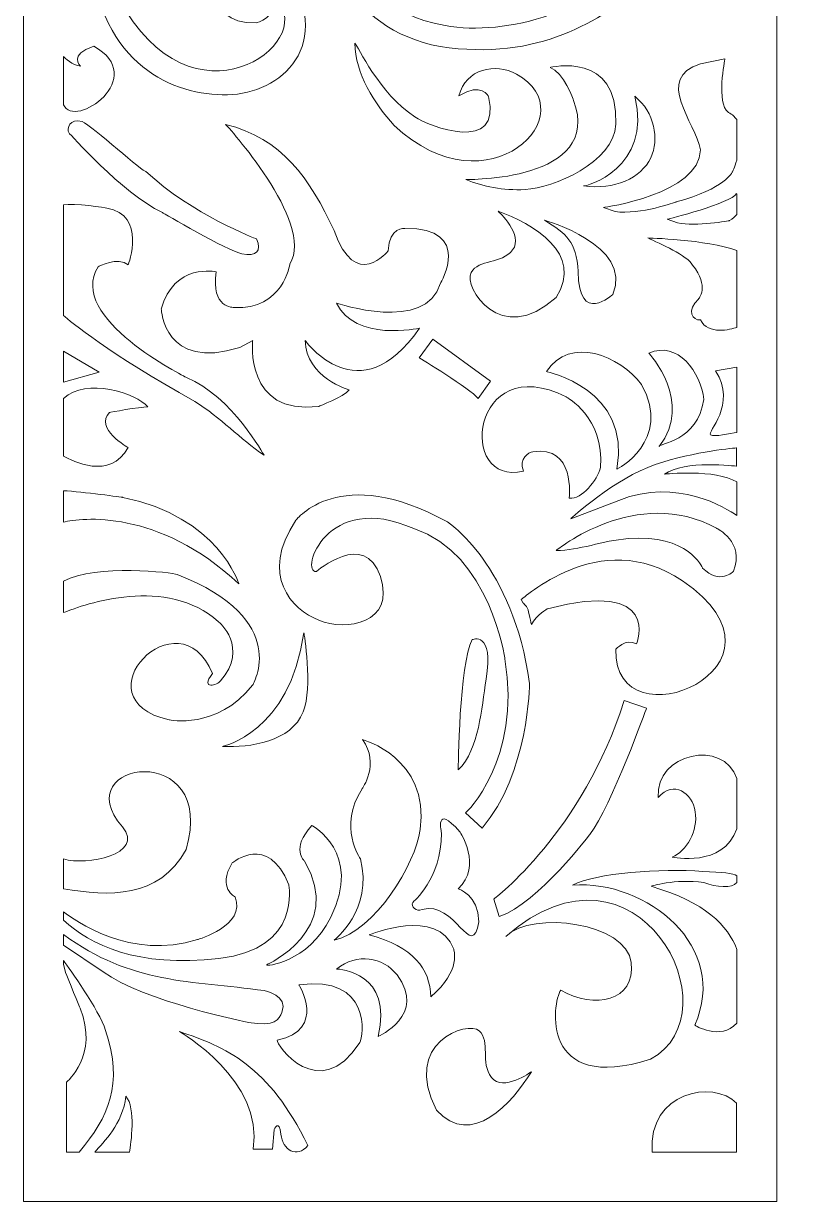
# Model space of a CAD drawing. Header units: centimetres. Extents: x -27.5 to -16.2, y -4.3 to 9.5.
# Drawn here: x -21.74 to -16.25, y -4.3 to 3.93 of the extents above; entities that cross this region are included whole.
import ezdxf

# ---------------------------------------------------------------- set-up
doc = ezdxf.new("R2010")
doc.units = ezdxf.units.CM
doc.header["$MEASUREMENT"] = 0
doc.layers.add('layer 1', color=7, linetype='Continuous')

msp = doc.modelspace()

# ---------------------------------------------------------------- linework, layer by layer
at = {"layer": 'layer 1', "color": 7, "lineweight": 9}
for points, knots in [([(-21.7425, -4.30494), (-21.7425, -4.30494), (-21.7425, 9.5), (-21.7425, 9.5), (-21.7425, 9.5), (-21.7425, 9.5), (-16.47743, 9.5), (-16.47743, 9.5), (-16.47743, 9.5), (-16.47743, 9.5), (-16.47743, -4.30494), (-16.47743, -4.30494), (-16.47743, -4.30494), (-16.47743, -4.30494), (-21.7425, -4.30494), (-21.7425, -4.30494)], [0, 0, 0, 0, 0.2, 0.2, 0.2, 0.2, 0.4, 0.4, 0.4, 0.4, 0.6, 0.6, 0.6, 0.6, 1, 1, 1, 1]), ([(-20.71579, 5.97974), (-20.71579, 5.97974), (-21.36162, 5.19769), (-21.28089, 4.41564), (-21.28089, 4.41564), (-21.20016, 3.63359), (-20.69272, 3.42623), (-20.31791, 3.43216), (-20.31791, 3.43216), (-19.9431, 3.43808), (-19.55675, 3.77578), (-19.91427, 4.3327), (-19.91427, 4.3327), (-19.91427, 4.3327), (-20.15069, 4.51636), (-20.35251, 4.35047), (-20.35251, 4.35047), (-20.35251, 4.35047), (-20.53127, 3.9239), (-20.11609, 3.93575), (-20.11609, 3.93575), (-20.11609, 3.93575), (-19.96616, 3.96537), (-20.00076, 4.11941), (-20.00076, 4.11941), (-19.64504, 3.84153), (-20.49226, 3.16058), (-21.02717, 4.01869), (-21.02717, 4.01869), (-21.02717, 4.01869), (-21.35585, 4.36824), (-21.04447, 5.19769), (-21.04447, 5.19769), (-21.04447, 5.19769), (-20.71579, 5.97974), (-20.71579, 5.97974)], [0, 0, 0, 0, 0.1, 0.1, 0.1, 0.1, 0.2, 0.2, 0.2, 0.2, 0.3, 0.3, 0.3, 0.3, 0.4, 0.4, 0.4, 0.4, 0.5, 0.5, 0.5, 0.5, 0.6, 0.6, 0.6, 0.6, 0.7, 0.7, 0.7, 0.7, 0.8, 0.8, 0.8, 0.8, 1, 1, 1, 1]), ([(-16.75683, 5.14342), (-16.77524, 5.10063), (-17.05363, 4.46164), (-17.36261, 4.22522), (-17.36261, 4.22522), (-17.68237, 3.98055), (-18.08781, 3.67952), (-18.76749, 3.76083), (-18.76749, 3.76083), (-19.44718, 3.84213), (-19.73991, 4.4783), (-19.51604, 4.81551), (-19.51604, 4.81551), (-19.51604, 4.81551), (-19.40025, 4.97822), (-19.30476, 4.96009), (-19.30476, 4.96009), (-19.30476, 4.96009), (-19.5523, 4.66273), (-19.46035, 4.45239), (-19.46035, 4.45239), (-19.36841, 4.24204), (-19.22496, 3.99223), (-18.79556, 3.91565), (-18.79556, 3.91565), (-18.3701, 3.83978), (-17.73056, 4.01355), (-17.41376, 4.45003), (-17.41376, 4.45003), (-17.09697, 4.8865), (-17.17367, 5.17833), (-17.17367, 5.17833), (-17.17367, 5.17833), (-17.17367, 5.17833), (-17.37375, 5.16658), (-17.33945, 5.41327), (-17.33945, 5.41327), (-17.33945, 5.41327), (-17.18903, 5.68792), (-16.98342, 5.37594), (-16.98342, 5.37594), (-16.98342, 5.37594), (-16.91018, 5.25752), (-16.93272, 5.11307), (-16.93272, 5.11307), (-16.93272, 5.11307), (-16.66231, 5.3384), (-16.91582, 5.56372), (-16.91582, 5.56372), (-16.91582, 5.56372), (-17.03975, 5.67928), (-17.09608, 5.67061), (-17.09608, 5.67061), (-17.09608, 5.67061), (-17.06511, 5.90457), (-16.92991, 5.90747), (-16.92991, 5.90747), (-16.84691, 5.87676), (-16.83748, 5.93703), (-16.75683, 5.94444), (-16.75683, 5.94444), (-16.75683, 5.94444), (-16.75683, 5.14342), (-16.75683, 5.14342)], [0, 0, 0, 0, 0.0588235, 0.0588235, 0.0588235, 0.0588235, 0.1176471, 0.1176471, 0.1176471, 0.1176471, 0.1764706, 0.1764706, 0.1764706, 0.1764706, 0.2352941, 0.2352941, 0.2352941, 0.2352941, 0.2941176, 0.2941176, 0.2941176, 0.2941176, 0.3529412, 0.3529412, 0.3529412, 0.3529412, 0.4117647, 0.4117647, 0.4117647, 0.4117647, 0.4705882, 0.4705882, 0.4705882, 0.4705882, 0.5294118, 0.5294118, 0.5294118, 0.5294118, 0.5882353, 0.5882353, 0.5882353, 0.5882353, 0.6470588, 0.6470588, 0.6470588, 0.6470588, 0.7058824, 0.7058824, 0.7058824, 0.7058824, 0.7647059, 0.7647059, 0.7647059, 0.7647059, 0.8235294, 0.8235294, 0.8235294, 0.8235294, 0.8823529, 0.8823529, 0.8823529, 0.8823529, 1, 1, 1, 1]), ([(-19.42738, 3.79211), (-19.40728, 3.77766), (-19.25423, 3.43388), (-19.00695, 3.27917), (-19.00695, 3.27917), (-18.91295, 3.20801), (-18.39248, 3.01753), (-18.49305, 3.42013), (-18.49305, 3.42013), (-18.49305, 3.42013), (-18.54035, 3.52598), (-18.69946, 3.42454), (-18.69946, 3.42454), (-18.65213, 3.61507), (-18.44355, 3.65708), (-18.29686, 3.57682), (-18.29686, 3.57682), (-17.80099, 3.30545), (-18.48777, 2.59695), (-19.15292, 3.21772), (-19.15292, 3.21772), (-19.28803, 3.36936), (-19.42456, 3.58099), (-19.42738, 3.79211)], [0, 0, 0, 0, 0.1428571, 0.1428571, 0.1428571, 0.1428571, 0.2857143, 0.2857143, 0.2857143, 0.2857143, 0.4285714, 0.4285714, 0.4285714, 0.4285714, 0.5714286, 0.5714286, 0.5714286, 0.5714286, 0.7142857, 0.7142857, 0.7142857, 0.7142857, 1, 1, 1, 1]), ([(-21.4631, 3.69919), (-21.45257, 3.68819), (-21.40411, 3.64069), (-21.34434, 3.63192), (-21.34434, 3.63192), (-21.34434, 3.63192), (-21.43138, 3.71638), (-21.25246, 3.77104), (-21.25246, 3.77104), (-21.05743, 3.66624), (-21.08899, 3.51734), (-21.1825, 3.41875), (-21.1825, 3.41875), (-21.27436, 3.32191), (-21.42548, 3.27354), (-21.4631, 3.36302), (-21.4631, 3.36302), (-21.4631, 3.36302), (-21.4631, 3.69919), (-21.4631, 3.69919)], [0, 0, 0, 0, 0.1666667, 0.1666667, 0.1666667, 0.1666667, 0.3333333, 0.3333333, 0.3333333, 0.3333333, 0.5, 0.5, 0.5, 0.5, 0.6666667, 0.6666667, 0.6666667, 0.6666667, 1, 1, 1, 1]), ([(-18.23626, 2.77001), (-18.39446, 2.7613), (-18.52723, 2.79033), (-18.65154, 2.83967), (-18.65154, 2.83967), (-18.65154, 2.83967), (-17.68962, 2.82226), (-17.89726, 3.39261), (-17.89726, 3.39261), (-17.89726, 3.39261), (-17.96929, 3.59289), (-18.06252, 3.62336), (-18.06252, 3.62336), (-18.06252, 3.62336), (-17.57802, 3.74148), (-17.60329, 3.22605), (-17.60329, 3.22605), (-17.61645, 2.95644), (-18.03962, 2.78198), (-18.23626, 2.77001)], [0, 0, 0, 0, 0.1666667, 0.1666667, 0.1666667, 0.1666667, 0.3333333, 0.3333333, 0.3333333, 0.3333333, 0.5, 0.5, 0.5, 0.5, 0.6666667, 0.6666667, 0.6666667, 0.6666667, 1, 1, 1, 1]), ([(-17.60715, 2.61548), (-17.60715, 2.61548), (-17.68763, 2.6446), (-17.68763, 2.6446), (-17.68763, 2.6446), (-17.68763, 2.6446), (-17.01542, 2.73685), (-17.01068, 3.04756), (-17.01068, 3.04756), (-17.04495, 3.23732), (-17.33739, 3.54787), (-17.01068, 3.64957), (-17.01068, 3.64957), (-17.01068, 3.64957), (-16.84027, 3.68357), (-16.84027, 3.68357), (-16.84027, 3.68357), (-16.84027, 3.68357), (-16.90182, 3.36799), (-16.81661, 3.30974), (-16.81661, 3.30974), (-16.81661, 3.30974), (-16.78416, 3.29447), (-16.75683, 3.26025), (-16.75683, 3.26025), (-16.75683, 3.26025), (-16.75683, 2.97573), (-16.75683, 2.97573), (-16.75683, 2.97573), (-16.77327, 2.92435), (-16.78819, 2.89221), (-16.78819, 2.89221), (-16.78819, 2.89221), (-16.78819, 2.89221), (-16.83554, 2.7757), (-17.1811, 2.68345), (-17.1811, 2.68345), (-17.1811, 2.68345), (-17.432, 2.5912), (-17.60715, 2.61548)], [0, 0, 0, 0, 0.0909091, 0.0909091, 0.0909091, 0.0909091, 0.1818182, 0.1818182, 0.1818182, 0.1818182, 0.2727273, 0.2727273, 0.2727273, 0.2727273, 0.3636364, 0.3636364, 0.3636364, 0.3636364, 0.4545455, 0.4545455, 0.4545455, 0.4545455, 0.5454545, 0.5454545, 0.5454545, 0.5454545, 0.6363636, 0.6363636, 0.6363636, 0.6363636, 0.7272727, 0.7272727, 0.7272727, 0.7272727, 0.8181818, 0.8181818, 0.8181818, 0.8181818, 1, 1, 1, 1]), ([(-17.82964, 2.79511), (-17.81754, 2.78688), (-17.3439, 2.91772), (-17.46987, 3.42138), (-17.46987, 3.42138), (-17.33214, 3.31206), (-17.29719, 3.1188), (-17.35768, 2.99247), (-17.35768, 2.99247), (-17.42706, 2.84754), (-17.61088, 2.76658), (-17.82964, 2.79511)], [0, 0, 0, 0, 0.25, 0.25, 0.25, 0.25, 0.5, 0.5, 0.5, 0.5, 1, 1, 1, 1]), ([(-21.33289, 3.24438), (-21.42155, 3.27253), (-21.44292, 3.19488), (-21.42477, 3.16488), (-21.42477, 3.16488), (-21.42477, 3.16488), (-21.05725, 2.74753), (-20.77194, 2.60841), (-20.77194, 2.60841), (-20.77194, 2.60841), (-20.31738, 2.34011), (-20.21583, 2.32024), (-20.21583, 2.32024), (-20.11428, 2.30036), (-20.07559, 2.34011), (-20.11428, 2.42458), (-20.11428, 2.42458), (-20.11428, 2.42458), (-20.564, 2.5935), (-20.888, 2.89658), (-20.888, 2.89658), (-20.89568, 2.88085), (-21.26078, 3.21371), (-21.33289, 3.24438)], [0, 0, 0, 0, 0.1428571, 0.1428571, 0.1428571, 0.1428571, 0.2857143, 0.2857143, 0.2857143, 0.2857143, 0.4285714, 0.4285714, 0.4285714, 0.4285714, 0.5714286, 0.5714286, 0.5714286, 0.5714286, 0.7142857, 0.7142857, 0.7142857, 0.7142857, 1, 1, 1, 1]), ([(-20.33029, 3.22522), (-20.33029, 3.22522), (-19.70334, 2.54585), (-19.88078, 2.24861), (-19.88078, 2.24861), (-19.88078, 2.24861), (-19.92811, 1.92711), (-20.27115, 1.94531), (-20.27115, 1.94531), (-20.27115, 1.94531), (-20.43674, 1.93923), (-20.39535, 2.19401), (-20.39535, 2.19401), (-20.39535, 2.19401), (-20.69108, 2.26072), (-20.7798, 1.93317), (-20.7798, 1.93317), (-20.7798, 1.93317), (-20.76204, 1.49642), (-20.22974, 1.66627), (-20.22974, 1.66627), (-20.22974, 1.66627), (-20.14103, 1.71481), (-20.14103, 1.71481), (-20.14103, 1.71481), (-20.14103, 1.71481), (-20.20017, 1.18708), (-19.67969, 1.2538), (-19.67969, 1.2538), (-19.67969, 1.2538), (-19.50226, 1.32053), (-19.46677, 1.36905), (-19.46677, 1.36905), (-19.46677, 1.36905), (-19.76841, 1.45399), (-19.77433, 1.71481), (-19.77433, 1.71481), (-19.77433, 1.71481), (-19.39578, 1.18706), (-18.97585, 1.79972), (-18.97585, 1.79972), (-18.97585, 1.79972), (-19.42537, 1.70266), (-19.55549, 1.97564), (-19.55549, 1.97564), (-19.55549, 1.97564), (-18.92852, 1.76336), (-18.82798, 2.11516), (-18.82798, 2.11516), (-18.82798, 2.11516), (-18.59731, 2.50337), (-19.0764, 2.49731), (-19.0764, 2.49731), (-19.0764, 2.49731), (-19.18779, 2.51141), (-19.19371, 2.34156), (-19.19371, 2.34156), (-19.19371, 2.34156), (-19.4234, 2.05201), (-19.57126, 2.48269), (-19.57126, 2.48269), (-19.73857, 2.84357), (-19.93974, 3.13077), (-20.33029, 3.22522)], [0, 0, 0, 0, 0.0588235, 0.0588235, 0.0588235, 0.0588235, 0.1176471, 0.1176471, 0.1176471, 0.1176471, 0.1764706, 0.1764706, 0.1764706, 0.1764706, 0.2352941, 0.2352941, 0.2352941, 0.2352941, 0.2941176, 0.2941176, 0.2941176, 0.2941176, 0.3529412, 0.3529412, 0.3529412, 0.3529412, 0.4117647, 0.4117647, 0.4117647, 0.4117647, 0.4705882, 0.4705882, 0.4705882, 0.4705882, 0.5294118, 0.5294118, 0.5294118, 0.5294118, 0.5882353, 0.5882353, 0.5882353, 0.5882353, 0.6470588, 0.6470588, 0.6470588, 0.6470588, 0.7058824, 0.7058824, 0.7058824, 0.7058824, 0.7647059, 0.7647059, 0.7647059, 0.7647059, 0.8235294, 0.8235294, 0.8235294, 0.8235294, 0.8823529, 0.8823529, 0.8823529, 0.8823529, 1, 1, 1, 1]), ([(-17.17163, 2.53779), (-17.17163, 2.53779), (-17.24264, 2.56207), (-17.24264, 2.56207), (-17.24264, 2.56207), (-17.24264, 2.56207), (-16.79293, 2.67373), (-16.75979, 2.74171), (-16.75979, 2.74171), (-16.75979, 2.74171), (-16.75865, 2.74041), (-16.75683, 2.738), (-16.75683, 2.738), (-16.75683, 2.738), (-16.75683, 2.59568), (-16.75683, 2.59568), (-16.75683, 2.59568), (-16.7685, 2.58118), (-16.78479, 2.56658), (-16.80714, 2.55235), (-16.80714, 2.55235), (-16.80714, 2.55235), (-17.03908, 2.50866), (-17.17163, 2.53779)], [0, 0, 0, 0, 0.1428571, 0.1428571, 0.1428571, 0.1428571, 0.2857143, 0.2857143, 0.2857143, 0.2857143, 0.4285714, 0.4285714, 0.4285714, 0.4285714, 0.5714286, 0.5714286, 0.5714286, 0.5714286, 0.7142857, 0.7142857, 0.7142857, 0.7142857, 1, 1, 1, 1]), ([(-20.06122, 0.91167), (-20.06122, 0.91167), (-20.28383, 1.32203), (-20.60465, 1.45657), (-20.60465, 1.45657), (-20.60465, 1.45657), (-21.44926, 1.87365), (-21.2201, 2.23019), (-21.2201, 2.23019), (-21.2201, 2.23019), (-21.08261, 2.30418), (-21.01059, 2.24364), (-21.01059, 2.24364), (-21.01059, 2.24364), (-20.87964, 2.59345), (-21.16117, 2.64054), (-21.16117, 2.64054), (-21.16117, 2.64054), (-21.39528, 2.67852), (-21.4631, 2.66237), (-21.4631, 2.66237), (-21.4631, 2.66237), (-21.4631, 1.88863), (-21.4631, 1.88863), (-21.4631, 1.88863), (-21.42101, 1.85215), (-21.14544, 1.62113), (-20.54572, 1.28839), (-20.54572, 1.28839), (-20.36464, 1.1753), (-20.22957, 1.02699), (-20.06122, 0.91167)], [0, 0, 0, 0, 0.1111111, 0.1111111, 0.1111111, 0.1111111, 0.2222222, 0.2222222, 0.2222222, 0.2222222, 0.3333333, 0.3333333, 0.3333333, 0.3333333, 0.4444444, 0.4444444, 0.4444444, 0.4444444, 0.5555556, 0.5555556, 0.5555556, 0.5555556, 0.6666667, 0.6666667, 0.6666667, 0.6666667, 0.7777778, 0.7777778, 0.7777778, 0.7777778, 1, 1, 1, 1]), ([(-18.42505, 2.61758), (-18.42505, 2.61758), (-18.24296, 2.45157), (-18.32388, 2.34779), (-18.32388, 2.34779), (-18.40482, 2.24402), (-18.55996, 2.28553), (-18.61391, 2.18868), (-18.61391, 2.18868), (-18.66787, 2.09184), (-18.41156, 1.66294), (-18.02034, 2.01574), (-18.02034, 2.01574), (-17.81905, 2.32155), (-18.1878, 2.53393), (-18.42505, 2.61758)], [0, 0, 0, 0, 0.2, 0.2, 0.2, 0.2, 0.4, 0.4, 0.4, 0.4, 0.6, 0.6, 0.6, 0.6, 1, 1, 1, 1]), ([(-18.10129, 2.55533), (-18.10129, 2.55533), (-17.48073, 2.3824), (-17.62239, 2.0365), (-17.62239, 2.0365), (-17.62239, 2.0365), (-17.86522, 1.81512), (-17.86522, 2.1956), (-17.86522, 2.1956), (-17.88144, 2.41196), (-17.9453, 2.45532), (-18.10129, 2.55533)], [0, 0, 0, 0, 0.25, 0.25, 0.25, 0.25, 0.5, 0.5, 0.5, 0.5, 1, 1, 1, 1]), ([(-17.37992, 2.43099), (-17.37992, 2.43099), (-16.97306, 2.42161), (-16.75683, 2.34295), (-16.75683, 2.34295), (-16.75683, 2.34295), (-16.75683, 1.80569), (-16.75683, 1.80569), (-16.75683, 1.80569), (-16.80034, 1.79166), (-16.95786, 1.74975), (-17.01068, 1.85812), (-17.01068, 1.85812), (-17.06694, 1.85231), (-17.11139, 1.92368), (-17.02488, 2.00376), (-17.02488, 2.00376), (-17.02488, 2.00376), (-16.94443, 2.09114), (-17.0675, 2.24165), (-17.0675, 2.24165), (-17.09685, 2.30659), (-17.29762, 2.39326), (-17.37992, 2.43099)], [0, 0, 0, 0, 0.1428571, 0.1428571, 0.1428571, 0.1428571, 0.2857143, 0.2857143, 0.2857143, 0.2857143, 0.4285714, 0.4285714, 0.4285714, 0.4285714, 0.5714286, 0.5714286, 0.5714286, 0.5714286, 0.7142857, 0.7142857, 0.7142857, 0.7142857, 1, 1, 1, 1]), ([(-18.08803, 1.49652), (-18.08803, 1.49652), (-17.49042, 1.37628), (-17.59633, 0.81381), (-17.59633, 0.81381), (-17.59633, 0.81381), (-17.20674, 1.00777), (-17.42234, 1.40731), (-17.42234, 1.40731), (-17.57416, 1.60723), (-17.92263, 1.75094), (-18.08803, 1.49652)], [0, 0, 0, 0, 0.25, 0.25, 0.25, 0.25, 0.5, 0.5, 0.5, 0.5, 1, 1, 1, 1]), ([(-18.97613, 1.59279), (-18.97613, 1.59279), (-18.61998, 1.37612), (-18.56374, 1.30871), (-18.56374, 1.30871), (-18.56374, 1.30871), (-18.47939, 1.42908), (-18.47939, 1.42908), (-18.47939, 1.42908), (-18.47939, 1.42908), (-18.88241, 1.72279), (-18.88241, 1.72279), (-18.88241, 1.72279), (-18.88241, 1.72279), (-18.97613, 1.59279), (-18.97613, 1.59279)], [0, 0, 0, 0, 0.2, 0.2, 0.2, 0.2, 0.4, 0.4, 0.4, 0.4, 0.6, 0.6, 0.6, 0.6, 1, 1, 1, 1]), ([(-17.92818, 0.61309), (-17.92818, 0.61309), (-17.88484, 0.98602), (-18.1828, 0.93592), (-18.1828, 0.93592), (-18.21123, 0.93242), (-18.28249, 0.89279), (-18.24846, 0.80029), (-18.24846, 0.80029), (-18.71515, 0.68869), (-18.61647, 1.65471), (-17.95062, 1.3202), (-17.95062, 1.3202), (-17.95062, 1.3202), (-17.67953, 1.17846), (-17.70979, 0.82546), (-17.70979, 0.82546), (-17.73183, 0.74179), (-17.83772, 0.59807), (-17.92818, 0.61309)], [0, 0, 0, 0, 0.1666667, 0.1666667, 0.1666667, 0.1666667, 0.3333333, 0.3333333, 0.3333333, 0.3333333, 0.5, 0.5, 0.5, 0.5, 0.6666667, 0.6666667, 0.6666667, 0.6666667, 1, 1, 1, 1]), ([(-17.37145, 1.62491), (-17.37145, 1.62491), (-17.05505, 1.28419), (-17.30035, 0.97381), (-17.30035, 0.97381), (-17.31098, 0.99197), (-17.02833, 1.00779), (-16.98778, 1.30277), (-16.98778, 1.30277), (-17.00726, 1.48885), (-17.17136, 1.71832), (-17.37145, 1.62491)], [0, 0, 0, 0, 0.25, 0.25, 0.25, 0.25, 0.5, 0.5, 0.5, 0.5, 1, 1, 1, 1]), ([(-21.4631, 1.42346), (-21.4631, 1.42346), (-21.21309, 1.49228), (-21.21309, 1.49228), (-21.21309, 1.49228), (-21.21309, 1.49228), (-21.4631, 1.64059), (-21.4631, 1.64059), (-21.4631, 1.64059), (-21.4631, 1.64059), (-21.4631, 1.42346), (-21.4631, 1.42346)], [0, 0, 0, 0, 0.25, 0.25, 0.25, 0.25, 0.5, 0.5, 0.5, 0.5, 1, 1, 1, 1]), ([(-16.94008, 1.05409), (-16.96998, 1.07164), (-16.75216, 1.26471), (-16.90591, 1.50166), (-16.90591, 1.50166), (-16.90591, 1.50166), (-16.75683, 1.52792), (-16.75683, 1.52792), (-16.75683, 1.52792), (-16.75683, 1.52792), (-16.75683, 1.07218), (-16.75683, 1.07218), (-16.75683, 1.07218), (-16.80113, 1.0627), (-16.91606, 1.03999), (-16.94008, 1.05409)], [0, 0, 0, 0, 0.2, 0.2, 0.2, 0.2, 0.4, 0.4, 0.4, 0.4, 0.6, 0.6, 0.6, 0.6, 1, 1, 1, 1]), ([(-21.4631, 0.90585), (-21.40297, 0.87122), (-21.13783, 0.73615), (-21.01059, 0.9651), (-21.01059, 0.9651), (-21.01059, 0.9651), (-21.25284, 1.10117), (-21.14153, 1.21133), (-21.14153, 1.21133), (-21.14153, 1.21133), (-20.93202, 1.2502), (-20.87309, 1.2502), (-20.87309, 1.2502), (-20.95451, 1.34428), (-21.30568, 1.4609), (-21.4631, 1.30846), (-21.4631, 1.30846), (-21.4631, 1.30846), (-21.4631, 0.90585), (-21.4631, 0.90585)], [0, 0, 0, 0, 0.1666667, 0.1666667, 0.1666667, 0.1666667, 0.3333333, 0.3333333, 0.3333333, 0.3333333, 0.5, 0.5, 0.5, 0.5, 0.6666667, 0.6666667, 0.6666667, 0.6666667, 1, 1, 1, 1]), ([(-17.58147, 0.59639), (-17.58147, 0.59639), (-17.91735, 0.46837), (-17.91735, 0.46837), (-17.91735, 0.46837), (-17.91735, 0.46837), (-17.60856, 0.75224), (-17.32686, 0.84687), (-17.32686, 0.84687), (-17.04515, 0.94149), (-16.75803, 0.96375), (-16.75803, 0.96375), (-16.75803, 0.96375), (-16.75803, 0.96375), (-16.75803, 0.83526), (-16.75803, 0.83526), (-16.75803, 0.83526), (-16.75803, 0.83526), (-17.12641, 0.88026), (-17.26185, 0.78007), (-17.26185, 0.78007), (-17.26185, 0.78007), (-16.9043, 0.81732), (-16.75683, 0.72521), (-16.75683, 0.72521), (-16.75683, 0.72521), (-16.75683, 0.49055), (-16.75683, 0.49055), (-16.75683, 0.49055), (-16.83136, 0.54304), (-17.17468, 0.75866), (-17.58147, 0.59639)], [0, 0, 0, 0, 0.1111111, 0.1111111, 0.1111111, 0.1111111, 0.2222222, 0.2222222, 0.2222222, 0.2222222, 0.3333333, 0.3333333, 0.3333333, 0.3333333, 0.4444444, 0.4444444, 0.4444444, 0.4444444, 0.5555556, 0.5555556, 0.5555556, 0.5555556, 0.6666667, 0.6666667, 0.6666667, 0.6666667, 0.7777778, 0.7777778, 0.7777778, 0.7777778, 1, 1, 1, 1]), ([(-19.69564, 0.09896), (-19.69564, 0.09896), (-19.35744, 0.3929), (-19.24853, 0.06369), (-19.24853, 0.06369), (-19.13961, -0.26553), (-19.48929, -0.31843), (-19.67844, -0.242), (-19.67844, -0.242), (-19.8676, -0.16558), (-20.09691, 0.06958), (-19.83895, 0.45758), (-19.83895, 0.45758), (-19.83895, 0.45758), (-19.53515, 0.86322), (-18.7785, 0.44582), (-18.7785, 0.44582), (-18.7785, 0.44582), (-18.31991, 0.146), (-18.20527, -0.68292), (-18.20527, -0.68292), (-18.20527, -0.68292), (-18.211, -1.31783), (-18.53774, -1.69408), (-18.53774, -1.69408), (-18.53774, -1.69408), (-18.65238, -1.58828), (-18.65238, -1.58828), (-18.65238, -1.58828), (-18.65238, -1.58828), (-18.26257, -1.22378), (-18.37723, -0.51244), (-18.37723, -0.51244), (-18.37723, -0.51244), (-18.48044, 0.22244), (-19.01352, 0.3988), (-19.01352, 0.3988), (-19.62439, 0.67254), (-19.81335, 0.09051), (-19.69564, 0.09896)], [0, 0, 0, 0, 0.0909091, 0.0909091, 0.0909091, 0.0909091, 0.1818182, 0.1818182, 0.1818182, 0.1818182, 0.2727273, 0.2727273, 0.2727273, 0.2727273, 0.3636364, 0.3636364, 0.3636364, 0.3636364, 0.4545455, 0.4545455, 0.4545455, 0.4545455, 0.5454545, 0.5454545, 0.5454545, 0.5454545, 0.6363636, 0.6363636, 0.6363636, 0.6363636, 0.7272727, 0.7272727, 0.7272727, 0.7272727, 0.8181818, 0.8181818, 0.8181818, 0.8181818, 1, 1, 1, 1]), ([(-21.4631, 0.44421), (-21.34428, 0.47379), (-20.80333, 0.54285), (-20.23673, 0.01219), (-20.23673, 0.01219), (-20.23673, 0.01219), (-20.38078, 0.48309), (-21.04861, 0.61763), (-21.04861, 0.61763), (-21.04861, 0.61763), (-21.3312, 0.65748), (-21.4631, 0.66386), (-21.4631, 0.66386), (-21.4631, 0.66386), (-21.4631, 0.44421), (-21.4631, 0.44421)], [0, 0, 0, 0, 0.2, 0.2, 0.2, 0.2, 0.4, 0.4, 0.4, 0.4, 0.6, 0.6, 0.6, 0.6, 1, 1, 1, 1]), ([(-18.02028, 0.24573), (-18.02028, 0.24573), (-17.45687, 0.70771), (-16.89888, 0.40158), (-16.89888, 0.40158), (-16.89888, 0.40158), (-16.69844, 0.30696), (-16.7797, 0.10101), (-16.7797, 0.10101), (-16.7797, 0.10101), (-16.87721, 0.00082), (-16.99639, 0.12327), (-16.99639, 0.12327), (-16.99639, 0.12327), (-17.09391, 0.36262), (-17.51647, 0.32922), (-17.51647, 0.32922), (-17.69509, 0.31512), (-17.86037, 0.24573), (-18.02028, 0.24573)], [0, 0, 0, 0, 0.1666667, 0.1666667, 0.1666667, 0.1666667, 0.3333333, 0.3333333, 0.3333333, 0.3333333, 0.5, 0.5, 0.5, 0.5, 0.6666667, 0.6666667, 0.6666667, 0.6666667, 1, 1, 1, 1]), ([(-18.26406, -0.0938), (-18.26406, -0.11269), (-17.72267, 0.43052), (-17.13724, 0.03422), (-17.13724, 0.03422), (-16.24918, -0.56695), (-17.61998, -1.1364), (-17.60314, -0.44446), (-17.60314, -0.44446), (-17.60314, -0.44446), (-17.53656, -0.36557), (-17.45724, -0.40624), (-17.45724, -0.40624), (-17.45724, -0.40624), (-17.2781, 0.05092), (-18.07987, -0.1606), (-18.07987, -0.1606), (-18.07987, -0.1606), (-18.15662, -0.20362), (-18.19282, -0.2711), (-18.19282, -0.2711), (-18.19282, -0.2711), (-18.21256, -0.17664), (-18.21914, -0.15976), (-18.21914, -0.15976), (-18.22572, -0.14287), (-18.25205, -0.11926), (-18.25205, -0.11926), (-18.25205, -0.11926), (-18.25205, -0.11926), (-18.26406, -0.0938), (-18.26406, -0.0938)], [0, 0, 0, 0, 0.1111111, 0.1111111, 0.1111111, 0.1111111, 0.2222222, 0.2222222, 0.2222222, 0.2222222, 0.3333333, 0.3333333, 0.3333333, 0.3333333, 0.4444444, 0.4444444, 0.4444444, 0.4444444, 0.5555556, 0.5555556, 0.5555556, 0.5555556, 0.6666667, 0.6666667, 0.6666667, 0.6666667, 0.7777778, 0.7777778, 0.7777778, 0.7777778, 1, 1, 1, 1]), ([(-21.4631, -0.1883), (-21.31685, -0.12894), (-20.74169, 0.07318), (-20.3802, -0.2518), (-20.3802, -0.2518), (-20.3802, -0.2518), (-20.16234, -0.43185), (-20.36599, -0.66542), (-20.36599, -0.66542), (-20.38339, -0.69456), (-20.51252, -0.73305), (-20.42252, -0.61409), (-20.42252, -0.61409), (-20.655, -0.04466), (-21.37551, -0.79366), (-20.72546, -0.93766), (-20.72546, -0.93766), (-20.72546, -0.93766), (-20.38984, -1.0104), (-20.14162, -0.69487), (-20.14162, -0.69487), (-20.14162, -0.69487), (-19.85923, -0.2372), (-20.66909, 0.07909), (-20.66909, 0.07909), (-20.6924, 0.09007), (-21.2373, 0.15402), (-21.4631, 0.03208), (-21.4631, 0.03208), (-21.4631, 0.03208), (-21.4631, -0.1883), (-21.4631, -0.1883)], [0, 0, 0, 0, 0.1111111, 0.1111111, 0.1111111, 0.1111111, 0.2222222, 0.2222222, 0.2222222, 0.2222222, 0.3333333, 0.3333333, 0.3333333, 0.3333333, 0.4444444, 0.4444444, 0.4444444, 0.4444444, 0.5555556, 0.5555556, 0.5555556, 0.5555556, 0.6666667, 0.6666667, 0.6666667, 0.6666667, 0.7777778, 0.7777778, 0.7777778, 0.7777778, 1, 1, 1, 1]), ([(-20.35241, -1.12308), (-20.35241, -1.12308), (-19.88278, -1.03085), (-19.78285, -0.32888), (-19.78285, -0.32888), (-19.78285, -0.32888), (-19.71789, -0.70803), (-19.78784, -0.88226), (-19.78784, -0.88226), (-19.87171, -1.09117), (-20.15931, -1.1335), (-20.35241, -1.12308)], [0, 0, 0, 0, 0.25, 0.25, 0.25, 0.25, 0.5, 0.5, 0.5, 0.5, 1, 1, 1, 1]), ([(-18.70398, -1.28844), (-18.70398, -1.28844), (-18.69826, -0.54773), (-18.60654, -0.37723), (-18.60654, -0.37723), (-18.60654, -0.37723), (-18.45174, -0.31257), (-18.50907, -0.65353), (-18.50907, -0.65353), (-18.544, -0.86339), (-18.55404, -1.13469), (-18.70398, -1.28844)], [0, 0, 0, 0, 0.25, 0.25, 0.25, 0.25, 0.5, 0.5, 0.5, 0.5, 1, 1, 1, 1]), ([(-18.41799, -2.31388), (-18.41799, -2.31388), (-18.4553, -2.19122), (-18.4553, -2.19122), (-18.4553, -2.19122), (-18.4553, -2.19122), (-17.82854, -1.71592), (-17.54501, -0.80365), (-17.54501, -0.80365), (-17.54501, -0.80365), (-17.38832, -0.85731), (-17.38832, -0.85731), (-17.38832, -0.85731), (-17.38832, -0.85731), (-17.63455, -1.5396), (-17.78378, -1.73892), (-17.78378, -1.73892), (-17.78378, -1.73892), (-18.14192, -2.21422), (-18.41799, -2.31388)], [0, 0, 0, 0, 0.1666667, 0.1666667, 0.1666667, 0.1666667, 0.3333333, 0.3333333, 0.3333333, 0.3333333, 0.5, 0.5, 0.5, 0.5, 0.6666667, 0.6666667, 0.6666667, 0.6666667, 1, 1, 1, 1]), ([(-21.4631, -1.90998), (-21.30544, -1.96056), (-20.89096, -1.87849), (-21.05196, -1.68671), (-21.05196, -1.68671), (-21.45455, -1.21975), (-20.38205, -1.07044), (-20.60649, -1.84432), (-20.60649, -1.84432), (-20.79855, -2.19193), (-21.14789, -2.17175), (-21.4631, -2.11856), (-21.4631, -2.11856), (-21.4631, -2.11856), (-21.4631, -1.90998), (-21.4631, -1.90998)], [0, 0, 0, 0, 0.2, 0.2, 0.2, 0.2, 0.4, 0.4, 0.4, 0.4, 0.6, 0.6, 0.6, 0.6, 1, 1, 1, 1]), ([(-17.20812, -1.89776), (-17.20812, -1.89776), (-16.85174, -1.97436), (-16.75683, -1.69981), (-16.75683, -1.69981), (-16.75683, -1.69981), (-16.75683, -1.34819), (-16.75683, -1.34819), (-16.75683, -1.34819), (-16.8475, -1.06971), (-17.32968, -1.16865), (-17.30587, -1.48128), (-17.30587, -1.48128), (-17.19765, -1.35713), (-17.06856, -1.44812), (-17.04738, -1.58049), (-17.04738, -1.58049), (-17.02631, -1.71203), (-17.10765, -1.85733), (-17.20812, -1.89776)], [0, 0, 0, 0, 0.1666667, 0.1666667, 0.1666667, 0.1666667, 0.3333333, 0.3333333, 0.3333333, 0.3333333, 0.5, 0.5, 0.5, 0.5, 0.6666667, 0.6666667, 0.6666667, 0.6666667, 1, 1, 1, 1]), ([(-19.57252, -2.47904), (-19.57252, -2.47904), (-19.29483, -2.26618), (-19.38836, -1.90942), (-19.38836, -1.90942), (-19.38836, -1.90942), (-19.54622, -1.68756), (-19.37667, -1.42075), (-19.37667, -1.42075), (-19.37667, -1.42075), (-19.24805, -1.24688), (-19.37374, -1.07599), (-19.37374, -1.07599), (-19.37374, -1.07599), (-18.90346, -1.20037), (-18.97035, -1.70556), (-18.97035, -1.70556), (-19.00189, -1.94374), (-19.28449, -2.41361), (-19.57252, -2.47904)], [0, 0, 0, 0, 0.1666667, 0.1666667, 0.1666667, 0.1666667, 0.3333333, 0.3333333, 0.3333333, 0.3333333, 0.5, 0.5, 0.5, 0.5, 0.6666667, 0.6666667, 0.6666667, 0.6666667, 1, 1, 1, 1]), ([(-19.02236, -2.21422), (-19.02236, -2.21422), (-18.82092, -2.04965), (-18.82092, -1.72951), (-18.82092, -1.72951), (-18.82092, -1.72951), (-18.87293, -1.51197), (-18.69285, -1.7213), (-18.69285, -1.7213), (-18.69285, -1.7213), (-18.53277, -1.95936), (-18.70486, -2.11942), (-18.70486, -2.11942), (-18.70486, -2.11942), (-18.56079, -2.16047), (-18.56079, -2.34927), (-18.56079, -2.34927), (-18.60806, -2.6354), (-18.72568, -2.19727), (-18.95699, -2.26309), (-18.95699, -2.26309), (-18.99606, -2.28711), (-19.03791, -2.23913), (-19.02236, -2.21422)], [0, 0, 0, 0, 0.1428571, 0.1428571, 0.1428571, 0.1428571, 0.2857143, 0.2857143, 0.2857143, 0.2857143, 0.4285714, 0.4285714, 0.4285714, 0.4285714, 0.5714286, 0.5714286, 0.5714286, 0.5714286, 0.7142857, 0.7142857, 0.7142857, 0.7142857, 1, 1, 1, 1]), ([(-21.4631, -2.27947), (-21.38816, -2.33828), (-20.99212, -2.6232), (-20.52618, -2.47386), (-20.52618, -2.47386), (-20.52618, -2.47386), (-20.18373, -2.3775), (-20.26323, -2.17507), (-20.26323, -2.17507), (-20.26323, -2.17507), (-20.39129, -2.11529), (-20.28341, -1.93832), (-20.28341, -1.93832), (-20.28341, -1.93832), (-20.03108, -1.72524), (-19.88937, -2.09103), (-19.88937, -2.09103), (-19.88937, -2.09103), (-19.79259, -2.5385), (-20.37673, -2.60598), (-20.37673, -2.60598), (-20.94732, -2.67189), (-21.28043, -2.51077), (-21.4631, -2.33777), (-21.4631, -2.33777), (-21.4631, -2.33777), (-21.4631, -2.27947), (-21.4631, -2.27947)], [0, 0, 0, 0, 0.125, 0.125, 0.125, 0.125, 0.25, 0.25, 0.25, 0.25, 0.375, 0.375, 0.375, 0.375, 0.5, 0.5, 0.5, 0.5, 0.625, 0.625, 0.625, 0.625, 0.75, 0.75, 0.75, 0.75, 1, 1, 1, 1]), ([(-20.04285, -2.64993), (-20.04285, -2.64993), (-19.49565, -2.40844), (-19.77843, -1.92545), (-19.77843, -1.92545), (-19.77843, -1.92545), (-19.87759, -1.83866), (-19.72702, -1.67641), (-19.72702, -1.67641), (-19.72702, -1.67641), (-19.37078, -1.86508), (-19.59481, -2.31788), (-19.59481, -2.31788), (-19.75377, -2.63917), (-20.06122, -2.66502), (-20.04285, -2.64993)], [0, 0, 0, 0, 0.2, 0.2, 0.2, 0.2, 0.4, 0.4, 0.4, 0.4, 0.6, 0.6, 0.6, 0.6, 1, 1, 1, 1]), ([(-18.37171, -2.45151), (-18.18325, -2.26812), (-17.52642, -2.35677), (-17.49514, -2.63454), (-17.49514, -2.63454), (-17.46437, -2.9078), (-17.75149, -2.96361), (-17.98767, -2.8278), (-17.98767, -2.8278), (-18.04702, -2.91643), (-18.13349, -3.55771), (-17.35991, -3.30999), (-17.35991, -3.30999), (-16.75775, -2.98825), (-17.44953, -1.64814), (-18.37171, -2.45151)], [0, 0, 0, 0, 0.2, 0.2, 0.2, 0.2, 0.4, 0.4, 0.4, 0.4, 0.6, 0.6, 0.6, 0.6, 1, 1, 1, 1]), ([(-17.90442, -2.09313), (-17.38493, -2.05596), (-16.80473, -2.52493), (-17.0511, -3.07245), (-17.0511, -3.07245), (-17.0511, -3.07245), (-16.87108, -3.18483), (-16.75683, -3.05901), (-16.75683, -3.05901), (-16.75683, -3.05901), (-16.75683, -2.54257), (-16.75683, -2.54257), (-16.75683, -2.54257), (-16.81802, -2.37628), (-16.97724, -2.21265), (-17.35585, -2.10147), (-17.35585, -2.10147), (-17.35585, -2.10147), (-17.19625, -2.04775), (-16.98651, -2.0749), (-16.98651, -2.0749), (-16.90028, -2.1089), (-16.78844, -2.11735), (-16.75683, -2.07417), (-16.75683, -2.07417), (-16.75683, -2.07417), (-16.75683, -2.02851), (-16.75683, -2.02851), (-16.75683, -2.02851), (-16.78152, -2.00629), (-16.85986, -2.00764), (-16.99538, -1.99819), (-16.99538, -1.99819), (-17.28257, -1.97283), (-17.74555, -2.01092), (-17.90442, -2.09313)], [0, 0, 0, 0, 0.1, 0.1, 0.1, 0.1, 0.2, 0.2, 0.2, 0.2, 0.3, 0.3, 0.3, 0.3, 0.4, 0.4, 0.4, 0.4, 0.5, 0.5, 0.5, 0.5, 0.6, 0.6, 0.6, 0.6, 0.7, 0.7, 0.7, 0.7, 0.8, 0.8, 0.8, 0.8, 1, 1, 1, 1]), ([(-18.8951, -2.87491), (-18.90177, -2.67803), (-19.01744, -2.52271), (-19.32744, -2.44151), (-19.32744, -2.44151), (-19.32744, -2.44151), (-18.8431, -2.24147), (-18.73582, -2.54153), (-18.73582, -2.54153), (-18.73582, -2.54153), (-18.67927, -2.68793), (-18.8951, -2.87491)], [0, 0, 0, 0, 0.25, 0.25, 0.25, 0.25, 0.5, 0.5, 0.5, 0.5, 1, 1, 1, 1]), ([(-21.4631, -2.43902), (-20.98883, -2.78715), (-20.57443, -2.7604), (-20.06052, -2.83072), (-20.06052, -2.83072), (-20.06052, -2.83072), (-19.88676, -2.86643), (-19.93611, -2.98324), (-19.93611, -2.98324), (-19.95979, -3.02989), (-19.97889, -3.08731), (-20.17154, -3.05333), (-20.17154, -3.05333), (-20.17154, -3.05333), (-20.90817, -2.90537), (-21.18534, -2.69898), (-21.18534, -2.69898), (-21.18534, -2.69898), (-21.4631, -2.51271), (-21.4631, -2.51271), (-21.4631, -2.51271), (-21.4631, -2.51271), (-21.4631, -2.43902), (-21.4631, -2.43902)], [0, 0, 0, 0, 0.1428571, 0.1428571, 0.1428571, 0.1428571, 0.2857143, 0.2857143, 0.2857143, 0.2857143, 0.4285714, 0.4285714, 0.4285714, 0.4285714, 0.5714286, 0.5714286, 0.5714286, 0.5714286, 0.7142857, 0.7142857, 0.7142857, 0.7142857, 1, 1, 1, 1]), ([(-21.44963, -2.70447), (-21.44963, -2.70447), (-21.4631, -2.64531), (-21.4631, -2.64531), (-21.4631, -2.64531), (-21.4631, -2.64531), (-21.4631, -2.6212), (-21.4631, -2.6212), (-21.4631, -2.6212), (-21.42034, -2.67963), (-21.21732, -2.96144), (-21.16865, -3.10947), (-21.16865, -3.10947), (-21.0445, -3.48718), (-21.14741, -3.71332), (-21.35267, -3.95981), (-21.35267, -3.95981), (-21.35267, -3.95981), (-21.44235, -3.95981), (-21.44235, -3.95981), (-21.44235, -3.95981), (-21.44235, -3.95981), (-21.44235, -3.47155), (-21.44235, -3.47155), (-21.44235, -3.47155), (-21.44235, -3.47155), (-21.21422, -3.28082), (-21.34711, -2.9537), (-21.34711, -2.9537), (-21.34711, -2.9537), (-21.43444, -2.74342), (-21.44963, -2.70447)], [0, 0, 0, 0, 0.1111111, 0.1111111, 0.1111111, 0.1111111, 0.2222222, 0.2222222, 0.2222222, 0.2222222, 0.3333333, 0.3333333, 0.3333333, 0.3333333, 0.4444444, 0.4444444, 0.4444444, 0.4444444, 0.5555556, 0.5555556, 0.5555556, 0.5555556, 0.6666667, 0.6666667, 0.6666667, 0.6666667, 0.7777778, 0.7777778, 0.7777778, 0.7777778, 1, 1, 1, 1]), ([(-19.55441, -2.68011), (-19.53691, -2.68013), (-19.15621, -2.70274), (-19.26428, -3.15178), (-19.26428, -3.15178), (-19.26428, -3.15178), (-18.91906, -3.00085), (-19.13207, -2.72162), (-19.13207, -2.72162), (-19.22955, -2.59498), (-19.41158, -2.56597), (-19.55441, -2.68011)], [0, 0, 0, 0, 0.25, 0.25, 0.25, 0.25, 0.5, 0.5, 0.5, 0.5, 1, 1, 1, 1]), ([(-19.81883, -2.78954), (-19.81883, -2.78954), (-19.62052, -3.10273), (-19.96941, -3.17819), (-19.96941, -3.17819), (-19.98235, -3.20186), (-19.67565, -3.63625), (-19.39282, -3.19329), (-19.39282, -3.19329), (-19.36357, -3.1531), (-19.30966, -2.72179), (-19.81883, -2.78954)], [0, 0, 0, 0, 0.25, 0.25, 0.25, 0.25, 0.5, 0.5, 0.5, 0.5, 1, 1, 1, 1]), ([(-18.1931, -3.39775), (-18.1931, -3.39775), (-18.39157, -3.5426), (-18.47173, -3.4382), (-18.47173, -3.4382), (-18.55189, -3.33379), (-18.47755, -3.18785), (-18.55722, -3.11201), (-18.55722, -3.11201), (-18.63688, -3.03616), (-19.10136, -3.19603), (-18.85502, -3.66718), (-18.85502, -3.66718), (-18.61043, -3.93761), (-18.32591, -3.61638), (-18.1931, -3.39775)], [0, 0, 0, 0, 0.2, 0.2, 0.2, 0.2, 0.4, 0.4, 0.4, 0.4, 0.6, 0.6, 0.6, 0.6, 1, 1, 1, 1]), ([(-19.7564, -3.91399), (-19.82985, -4.00455), (-19.93268, -3.94795), (-19.9437, -3.83475), (-19.9437, -3.83475), (-19.95471, -3.72155), (-19.99144, -3.80456), (-19.99144, -3.80456), (-19.99144, -3.80456), (-19.99144, -3.80456), (-20.00246, -3.9404), (-20.00246, -3.9404), (-20.00246, -3.9404), (-20.00246, -3.9404), (-20.13834, -3.9404), (-20.13834, -3.9404), (-20.13834, -3.9404), (-20.05755, -3.45742), (-20.65249, -3.11782), (-20.65249, -3.11782), (-20.65249, -3.11782), (-20.33609, -3.2195), (-20.02341, -3.3568), (-19.7564, -3.91399)], [0, 0, 0, 0, 0.1428571, 0.1428571, 0.1428571, 0.1428571, 0.2857143, 0.2857143, 0.2857143, 0.2857143, 0.4285714, 0.4285714, 0.4285714, 0.4285714, 0.5714286, 0.5714286, 0.5714286, 0.5714286, 0.7142857, 0.7142857, 0.7142857, 0.7142857, 1, 1, 1, 1]), ([(-16.75824, -3.95981), (-16.75824, -3.95981), (-16.75824, -3.61688), (-16.75824, -3.61688), (-16.75824, -3.61688), (-16.92387, -3.45321), (-17.377, -3.53724), (-17.34905, -3.95981), (-17.34905, -3.95981), (-17.34905, -3.95981), (-16.75824, -3.95981), (-16.75824, -3.95981)], [0, 0, 0, 0, 0.25, 0.25, 0.25, 0.25, 0.5, 0.5, 0.5, 0.5, 1, 1, 1, 1]), ([(-21.00142, -3.95981), (-20.99245, -3.90404), (-20.95616, -3.64937), (-21.02701, -3.56978), (-21.02701, -3.56978), (-21.04975, -3.76285), (-21.18261, -3.8899), (-21.24465, -3.95981), (-21.24465, -3.95981), (-21.24465, -3.95981), (-21.00142, -3.95981), (-21.00142, -3.95981)], [0, 0, 0, 0, 0.25, 0.25, 0.25, 0.25, 0.5, 0.5, 0.5, 0.5, 1, 1, 1, 1])]:
    msp.add_open_spline(points, degree=3, knots=knots, dxfattribs=at)

doc.saveas('drawing.dxf')
